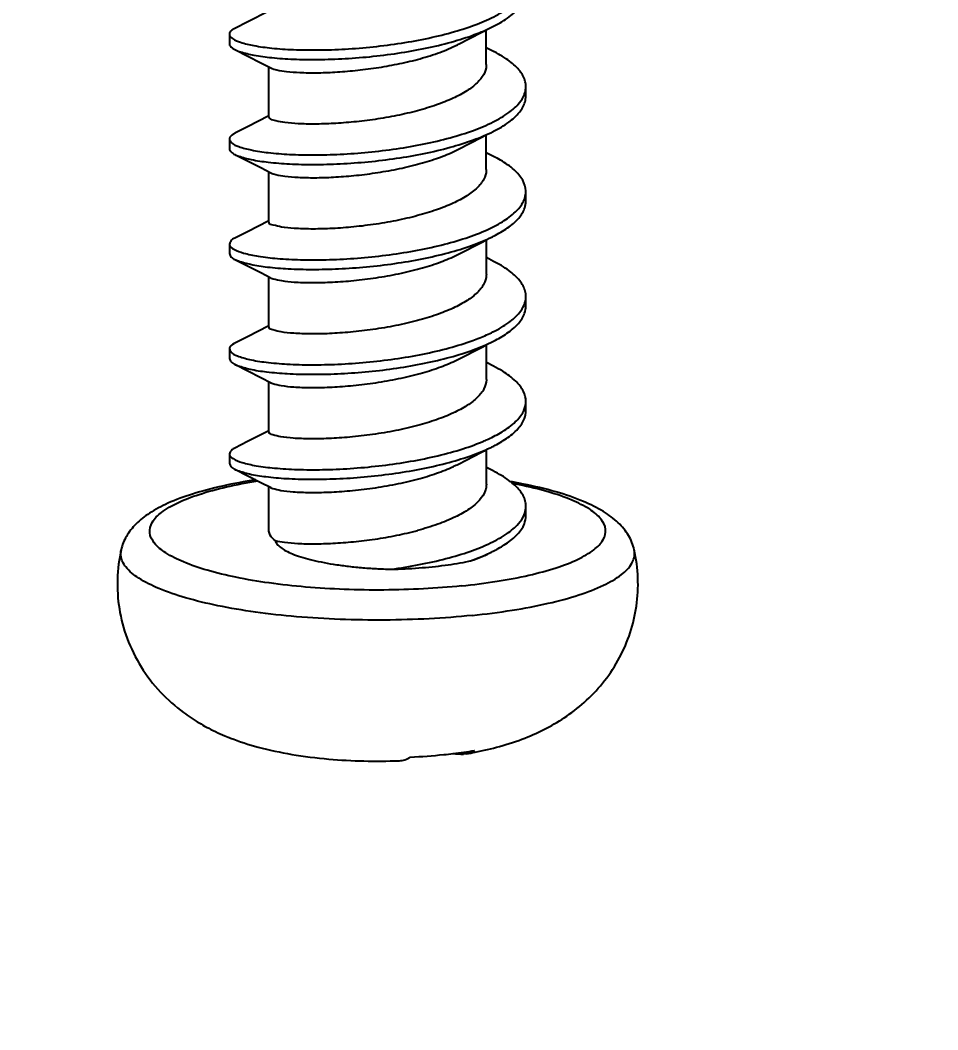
# Model space of a CAD drawing. Header units: millimetres. Extents: x -5407 to -45, y -6458 to 594.
# Drawn here: x -1907.06 to -1899.63, y -2036.01 to -2027.83 of the extents above; entities that cross this region are included whole.
import ezdxf

# ---------------------------------------------------------------- set-up
doc = ezdxf.new("R2010")
doc.units = ezdxf.units.MM
doc.layers.get('0').update_dxf_attribs({"linetype": 'CONTINUOUS'})
doc.layers.get('Defpoints').update_dxf_attribs({"linetype": 'CONTINUOUS'})
doc.layers.add('dim', color=3, linetype='CONTINUOUS', lineweight=9)
doc.styles.add('LongTou', font='romand.shx', dxfattribs={"width": 0.800000011920929, "bigfont": 'whgdtxt.shx'})
doc.dimstyles.new('YanXiu', dxfattribs={"dimtxt": 2.5, "dimasz": 2.2, "dimexe": 1, "dimexo": 0, "dimgap": 0.66, "dimtad": 0, "dimzin": 0, "dimdsep": 46, "dimtxsty": 'LongTou', "dimblk": 'CLOSEDBLANK', "dimcen": 0, "dimclrd": 256, "dimclre": 131, "dimclrt": 42, "dimadec": 0, "dimazin": 0, "dimtfac": 1, "dimtdec": 4, "dimtofl": 0, "dimtmove": 0, "dimatfit": 3, "dimldrblk": 'CLOSEDBLANK', "dimfxl": 0, "dimtolj": 1, "dimtzin": 0, "dimlwd": 0, "dimlwe": 0, "dimarcsym": 0})

# ---------------------------------------------------------------- blocks, each defined once
blk = doc.blocks.new('*U8')
at = {"color": 7}
for p, q in [((128.3559345650028, -75.10770840550276), (128.3559502146027, -75.2042974532028)), ((130.9559844624027, -75.41546405840245), (130.9559277769026, -75.0656019480025)), ((128.4115440936027, -75.26286975750281), (128.6739231864026, -75.3965164228025)), ((131.0298301498028, -75.28306473710245), (130.9559569338026, -75.24555808570267)), ((128.6739231864026, -75.3965164228025), (128.7768712512027, -75.44952890700279)), ((128.7560705641026, -75.94706027010261), (128.7559882105027, -75.43877531130283)), ((131.3560362480025, -75.7350511477025), (131.3560205984027, -75.63846210000247)), ((130.9561566081029, -76.47794358260262), (130.9560999225027, -76.12808147230271)), ((128.3561067106027, -76.17018792980252), (128.3561223602028, -76.26677697740251)), ((128.4117162392026, -76.32534928170253), (128.6740953320027, -76.45899594710272)), ((131.0300015683026, -76.34554389320283), (130.9561290798028, -76.30803948390258)), ((128.6740953320027, -76.45899594710272), (128.7770433968026, -76.51200843130255)), ((128.7562427098028, -77.00953979440283), (128.7561603561026, -76.5012548356026)), ((131.3562083936026, -76.79753067200272), (131.3561927440028, -76.70094162430269)), ((128.3562788562026, -77.2326674540027), (128.3562945058027, -77.32925650170273)), ((130.9563287537026, -77.54042310690284), (130.9562720681029, -77.19056099650288)), ((128.4118883849028, -77.38782880600274), (128.6742674777029, -77.52147547130289)), ((131.0301737140026, -77.40802341750259), (130.9563012254027, -77.37051900820279)), ((128.6742674777029, -77.52147547130289), (128.7772155425027, -77.57448795560276)), ((128.7564148554027, -78.07201931860254), (128.7563325018027, -77.56373435990281)), ((131.3563805393028, -77.86001019620244), (131.3563648897025, -77.76342114860245)), ((128.3564510019028, -78.29514697830245), (128.3564666515026, -78.39173602600249)), ((130.9565008993027, -78.6029026312026), (130.9564442138026, -78.25304052080264)), ((128.4120605305027, -78.4503083303025), (128.6744396233028, -78.58395499560265)), ((131.0303458596027, -78.47050294170276), (130.9564733710026, -78.43299853240251)), ((128.6744396233028, -78.58395499560265), (128.7773876881026, -78.63696747980248)), ((128.7565870010026, -79.13449884290276), (128.7565046474028, -78.62621388410253)), ((131.3565526849027, -78.92248972050265), (131.3565370353026, -78.82590067280262)), ((130.9566730450028, -79.66538215540277), (130.9566163594027, -79.31552004510286)), ((128.3566231475027, -79.35762650260267), (128.3566387971027, -79.45421555020266)), ((128.4122326761026, -79.51278785450268), (128.6746117689027, -79.64643451980282)), ((131.0305180052028, -79.53298246600252), (130.9566455167028, -79.49547805670272)), ((128.6746117689027, -79.64643451980282), (128.7775598337028, -79.6994470041027)), ((128.7567497592026, -80.13903885230275), (128.7566767930027, -79.68869340840274)), ((131.3567248305026, -79.98496924470282), (131.3567091809027, -79.88838019710283)), ((128.3108839171027, -82.21205933390274), (128.3283769932027, -82.21925832090255)), ((128.3283769932027, -82.21925832090255), (128.3442922031027, -82.22589265520264)), ((130.7555007435026, -82.39440347230266), (130.7235907835027, -82.39752895680249))]:
    blk.add_line(p, q, dxfattribs=at)
for points in [[(128.7558965589028, -74.8731033396025), (128.5426264993027, -74.98249345760269), (128.4115097514027, -75.04911794220288)], [(130.6733481016026, -75.2103324694026), (130.9054390739029, -75.09125421670251), (130.9559277769026, -75.0656019480025)], [(128.7560687042028, -75.93558114140251), (128.5405114767027, -76.04613846780285), (128.4116813589026, -76.11159773920281)], [(130.6735202473028, -76.27281199360277), (130.9056112196026, -76.15373374090268), (130.9560999225027, -76.12808147230271)], [(128.7562408499027, -76.99806066570272), (128.5406836223028, -77.10861799210261), (128.4118535046027, -77.17407726340252)], [(130.6736923929027, -77.33529151790253), (130.9057833652028, -77.21621326520244), (130.9562720681029, -77.19056099650288)], [(128.7564129955026, -78.06054018990244), (128.5408557679027, -78.17109751630278), (128.4120256502028, -78.23655678770274)], [(130.6738645385026, -78.39777104220275), (130.9059555108026, -78.27869278950266), (130.9564442138026, -78.25304052080264)], [(128.7565851411027, -79.12301971420266), (128.5410279136026, -79.23357704060254), (128.4121977958027, -79.2990363120025)], [(130.6740366842027, -79.46025056640246), (130.9061276565026, -79.34117231370283), (130.9566163594027, -79.31552004510286)]]:
    blk.add_lwpolyline(points, dxfattribs=at)
for centre, radius, start, end in [((131.0873592367027, -76.6840136884025), 0.2711073313, 334.1733441744067, 336.3326807666157), ((131.0716483201027, -78.80064051700265), 0.2890968749, 330.8896340974014, 336.1577752310912), ((129.9598727568027, -76.88630893720256), 5.5448578205, 275.8500884581947, 276.824744682591), ((130.7155001633027, -81.61705864200258), 0.7805120412000001, 262.8744930459989, 270.5939262228056), ((130.0339442396025, -77.49173481390244), 4.934919961, 276.8061428893039, 279.3769937364016), ((130.0607038882026, -78.45504339730269), 4.0003277048, 280.0024090650955, 281.2608778249089), ((129.8906289114029, -76.16911917280277), 6.2653716162, 272.7117132136943, 275.8115241844005)]:
    blk.add_arc(centre, radius, start, end, dxfattribs=at)
for points, start_tangent, end_tangent in [([(130.9572126145026, -74.96599884230272), (131.0560031249026, -74.91784933220288), (131.2052690513028, -74.82207692310249), (131.3052424250027, -74.72011565180264), (131.3370754596026, -74.66412084790272)], (0.9131986155940869, 0.4075147708697728), (0.395656682165028, 0.9183984918640503)), ([(131.0297911673028, -75.02808066710259), (131.0560187745027, -75.01443837980287), (131.2052847009027, -74.91866597070248), (131.3052580746025, -74.81670469940264), (131.3522867752026, -74.71109672050261), (131.3555573409026, -74.67257334850274)], (0.8917953729899022, 0.4524389602076744), (-0.005623381823675774, 0.9999841886634335)), ([(128.3560200307027, -75.1077124072026), (128.3560065164027, -75.10985138990281), (128.3861970654027, -75.15130360410285), (128.4700754759028, -75.18991170460276), (128.6045775607026, -75.22308298510279), (128.7847898995028, -75.24842334120285), (129.0041293213026, -75.26382472400246), (129.2545833816027, -75.26754214590255), (129.5270030486026, -75.25825742270263), (129.8114369084028, -75.2351273259028), (130.0974946807028, -75.19781438480277), (130.3747267652027, -75.1464992138026), (130.6330059552026, -75.08187391540287), (130.8628973747027, -75.00511679770261), (130.9572126145026, -74.96599884230272)], (-0.04677057856983961, -0.9989056576975839), (0.9131986155866337, 0.4075147708864741)), ([(128.4110795811027, -75.2637408666028), (128.4700911255027, -75.28650075220276), (128.6045932103027, -75.31967203280283), (128.7848055491027, -75.34501238880284), (129.0041449709029, -75.36041377160245), (129.2545990312028, -75.36413119360259), (129.5270186982027, -75.35484647040266), (129.8114525580027, -75.33171637360283), (130.0975103303026, -75.29440343240276), (130.3747424148028, -75.24308826150263), (130.6330216048027, -75.17846296310245), (130.8629130243025, -75.10170584540265), (131.0297911673028, -75.02808066710259)], (0.8823861798837281, -0.4705259074165852), (0.8917953729862549, 0.4524389602148636)), ([(128.4107739831027, -75.04769034930268), (128.3806068517026, -75.06825166090266), (128.3560200307027, -75.1077124072026)], (-0.888887935736242, -0.4581246966739106), (-0.04677057852279722, -0.9989056576997865)), ([(128.3560356803027, -75.20430145480259), (128.3560221660027, -75.2064404375028), (128.3862127150028, -75.24789265170284), (128.4110795811027, -75.2637408666028)], (-0.04677057838408415, -0.9989056577062813), (0.8823861801554196, -0.4705259069070775)), ([(130.2604788239028, -75.36264240740275), (130.4628174089028, -75.30015771110266), (130.6399733150029, -75.22700429060251), (130.6733560698026, -75.2103478882027)], (0.9659421796843827, 0.258758005685977), (0.8883856620975913, 0.4590979365880712)), ([(131.3556581180028, -75.63846158390288), (131.3501184080028, -75.58906708200266), (131.2975383269027, -75.4837272819027), (131.1923007431028, -75.38231850470265), (131.0382496902025, -75.28736272270271), (131.0298300976028, -75.28306484020277)], (0.001423756820865088, 0.999998986457744), (-0.8920927169055531, 0.4518523923186296)), ([(128.7768034706028, -75.44963669070285), (128.8364333539025, -75.46913717730285), (128.9355163273026, -75.48524891870284), (129.0695310744027, -75.49547734770249), (129.2351617783027, -75.49814835270263), (129.4235662715028, -75.49179930970286), (129.6279310197026, -75.47550635910284), (129.8408277002027, -75.44864964910266), (130.0544446436029, -75.41096020070245), (130.2604788239028, -75.36264240740275)], (0.8465274507652902, -0.5323450714534878), (0.9659421796800088, 0.2587580057023043)), ([(130.9559538680028, -75.4154194698026), (130.9557126255027, -75.42558615280268), (130.9296430081026, -75.51454224460258), (130.8627025364026, -75.6004439377025), (130.7579308225027, -75.68163984320245), (130.6193609849026, -75.75655302080258), (130.4511236877026, -75.82407581480265), (130.2605630375028, -75.88240718260249)], (0.004626576044453771, -0.999989297339779), (-0.9659421796793163, -0.2587580057048893)), ([(131.3380929353027, -75.72486144390268), (131.3481204792029, -75.69567233600264), (131.3556581180028, -75.63846158390288)], (0.3860568243883877, 0.922475001473294), (0.001423757354457959, 0.9999989864569842)), ([(128.5776700273027, -76.28024176880263), (128.7502903929026, -76.30711844720281), (128.9633043966028, -76.32440194530272), (129.2089306549028, -76.33027852350278), (129.4781964910026, -76.32335112580267), (129.7612656974027, -76.3026904128028), (130.0477978431027, -76.26786870980277), (130.3273259995026, -76.21897562870254), (130.5896390867028, -76.15661479540267), (130.8251548743028, -76.08188179930266), (131.0252700109027, -75.99632417280282), (131.1826742960027, -75.90188486130273), (131.2916177146026, -75.80083124950261), (131.3380929353027, -75.72486144390268)], (0.9793840255500312, -0.2020072535762411), (0.3860568244507516, 0.9224750014471946)), ([(131.0299609315027, -76.09055549910272), (131.1826899456028, -75.99847390900277), (131.2916333642029, -75.89742029720264), (131.3481361288027, -75.79226138370268), (131.3556737676026, -75.73505063160246)], (0.8921140451040026, 0.4518102815653646), (0.001423756841979615, 0.9999989864577139)), ([(128.9185463083027, -76.00294614790255), (128.8265254378027, -75.98650079970275), (128.7713925556027, -75.96617626290254), (128.7567765472027, -75.94690733400284)], (-0.9919211415992893, 0.1268560162087826), (-0.2085117243350276, 0.9780198672904522)), ([(130.2605630375028, -75.88240718260249), (130.0501753576027, -75.93161031900263), (129.8310484179028, -75.96988592850266), (129.6152522541026, -75.99656040660284), (129.4090542741028, -76.01236597440266), (129.2182359887029, -76.01803138260266), (129.0514217603027, -76.01436070070258), (128.9185463083027, -76.00294614790255)], (-0.9659421796709134, -0.2587580057362575), (-0.9919211416106416, 0.1268560161200153)), ([(128.4115448509028, -76.11134031350275), (128.3937115893027, -76.12169165290243), (128.3567935572028, -76.16354685390252), (128.3568331055026, -76.17010670570244)], (-0.8834700845321429, -0.4684875769289601), (0.111125519023544, -0.9938063790405796)), ([(128.5776856769025, -76.37683081650266), (128.7503060425026, -76.40370749490285), (128.9633200462026, -76.42099099290272), (129.2089463045027, -76.42686757110278), (129.4782121406026, -76.41994017340267), (129.7612813470028, -76.39927946050284), (130.0478134927025, -76.36445775740276), (130.3273416491027, -76.31556467640257), (130.5896547363027, -76.25320384310271), (130.8251705239027, -76.1784708470027), (131.0252856605025, -76.0929132204028), (131.0299609315027, -76.09055549910272)], (0.9793840255494332, -0.2020072535791408), (0.8921140450759353, 0.451810281620784)), ([(128.3568331055026, -76.17010670570244), (128.3758593296027, -76.2055354347026), (128.4507230567028, -76.24555620920273), (128.5776700273027, -76.28024176880263)], (0.1111255192034601, -0.9938063790204616), (0.9793840255681182, -0.2020072534885511)), ([(128.3565062825028, -76.2667426091025), (128.3775283043028, -76.30355337660285), (128.4109189507026, -76.32696637970275)], (0.08916237110497685, -0.9960171040594326), (0.896911458325471, -0.4422101716655524)), ([(128.4109189507026, -76.32696637970275), (128.4521687665028, -76.34267399960254), (128.5776856769025, -76.37683081650266)], (0.8969114582704307, -0.4422101717771871), (0.9793840254930308, -0.2020072538525941)), ([(130.2606509695029, -76.42512193160246), (130.4512116197025, -76.36679056380262), (130.6194489170027, -76.29926776980255), (130.6735311599027, -76.27283309470249)], (0.9659421796727262, 0.2587580057294897), (0.8882477412169586, 0.4593647246175649)), ([(131.3561765366026, -76.70094156810273), (131.3560914697027, -76.69449655710287), (131.3248920002027, -76.58743782030251), (131.2381925938025, -76.48246151290277), (131.1007351532025, -76.38404060240282), (131.0300183149027, -76.34551085120256)], (0.003470174188175819, 0.9999939789274254), (-0.8919777956535312, 0.4520792099412088)), ([(128.9186342403027, -76.54566089690252), (129.0515096923027, -76.55707544970255), (129.2183239207027, -76.56074613160263), (129.4091422062029, -76.55508072340263), (129.6153401862027, -76.53927515560281), (129.8311363499026, -76.51260067750263), (130.0502632896028, -76.4743250680026), (130.2606509695029, -76.42512193160246)], (0.9919211416106416, -0.1268560161200153), (0.9659421796709134, 0.2587580057362575)), ([(128.7765768649028, -76.51269332820266), (128.8266133699026, -76.52921554870272), (128.9186342403027, -76.54566089690252)], (0.8264761967991201, -0.5629716654721287), (0.9919211415953723, -0.1268560162394112)), ([(130.9561315085027, -76.47791064680268), (130.9559373055026, -76.48703828460248), (130.9304502941027, -76.57582748890263), (130.8639287031028, -76.66189831820247), (130.7590305638028, -76.74352525730274), (130.6195004045028, -76.8190477050025), (130.4514755818027, -76.88649250370281), (130.2607351831027, -76.94488670690271)], (0.00426120728969435, -0.9999909210150033), (-0.9659421796827127, -0.258758005692211)), ([(131.3356641940027, -76.7928430653028), (131.3561765366026, -76.70094156810273)], (0.4013749304514133, 0.9159138415839797), (0.003470173950867813, 0.9999939789282488)), ([(130.9567049528027, -77.09130983620253), (131.1196514388025, -77.00663155210259), (131.2510596332027, -76.90753464700265), (131.3313873350028, -76.80212157270262)], (0.9136234209712091, 0.4065614893873559), (0.4356042890860422, 0.9001382690064034)), ([(131.0301365031028, -77.15304179320265), (131.1709479611027, -77.06951878610244), (131.2839672926027, -76.9693594861028), (131.3452474659027, -76.86489212680272), (131.3559043260027, -76.79752912220283)], (0.892230787441138, 0.4515796961137278), (0.005096727019215787, 0.9999870116024966)), ([(130.2607351831027, -76.94488670690271), (130.0408295280026, -76.99600747790282), (129.8112290364029, -77.03527867390267), (129.5863944494026, -77.0618386632027), (129.3740907061028, -77.07657027650248), (129.1789217909027, -77.08046297880264), (129.0120050066027, -77.07442884570264), (128.8840465710027, -77.06045486130279), (128.7992616901029, -77.04096406480267), (128.7588824952027, -77.01754208960256), (128.7591346498027, -77.01013796540246)], (-0.9659421796739279, -0.2587580057250042), (0.2007075403530643, 0.9796512048915282)), ([(128.3580267810025, -77.23286699610253), (128.3584097267026, -77.24434421810247), (128.4017325916027, -77.28581640570246), (128.5000420226027, -77.32393620020275), (128.6478476379027, -77.3555118498025), (128.8420629420027, -77.37870621270258), (129.0744099903027, -77.39113475650265), (129.3340078679025, -77.39114785100264), (129.6157521859027, -77.37747807080268), (129.9049430257028, -77.34953381280275), (130.1919440042027, -77.30716472500262), (130.4683503688027, -77.25024927940285), (130.7193763989028, -77.18067251380262), (130.9397218967028, -77.09876698300286), (130.9567049528027, -77.09130983620253)], (-0.1134227222720049, -0.9935468212783974), (0.913623420950751, 0.4065614894333292)), ([(128.4110629714028, -77.17228546120259), (128.3709412348026, -77.20214564070284), (128.3580267810025, -77.23286699610253)], (-0.9149117333635696, -0.4036539609042236), (-0.1134227223419235, -0.9935468212704155)), ([(128.4110626329027, -77.3895564385025), (128.4479891580027, -77.40352919750285), (128.5713646621027, -77.43795486730278), (128.7413032223026, -77.46511084160284), (128.9516463751027, -77.48284474940283), (129.1947714657026, -77.48934565880245), (129.4618678797028, -77.48320970200257), (129.7432563239026, -77.46349094910283), (130.0287395875027, -77.42973568660273), (130.3079720704027, -77.38199885960285), (130.5708346896026, -77.3208420804026), (130.8078015775027, -77.24731327660265), (131.0102852821028, -77.16290871640285), (131.0301365031028, -77.15304179320265)], (0.9022372648755997, -0.4312399771238715), (0.8922307874096213, 0.4515796961759989)), ([(128.3569841547028, -77.32918187960286), (128.3756478103028, -77.36424964410253), (128.4110626329027, -77.3895564385025)], (0.1075752131203518, -0.9941969490609549), (0.90223726464536, -0.4312399776055773)), ([(130.2608231151028, -77.48760145590268), (130.4515635138027, -77.42920725270278), (130.6195883365026, -77.36176245400247), (130.6737036214026, -77.33531323030275)], (0.9659421797002844, 0.2587580056266161), (0.8882519953982946, 0.4593564984529424)), ([(128.7763604513027, -77.57653971520267), (128.7993496221027, -77.58367881380263), (128.8841345031028, -77.60316961030276), (129.0120929386026, -77.61714359470261), (129.1790097229027, -77.62317772780261), (129.3741786382027, -77.61928502550245), (129.5864823814027, -77.60455341220268), (129.8113169684027, -77.57799342290264), (130.0409174600027, -77.53872222690279), (130.2608231151028, -77.48760145590268)], (0.923046360544645, -0.3846887264858244), (0.9659421796818591, 0.2587580056953971)), ([(131.3559833448026, -77.7634210883025), (131.3495828230025, -77.7104744607027), (131.2941275232026, -77.60385553500282), (131.1844359970028, -77.50115725570276), (131.0301740172026, -77.40802281830247)], (0.0001580247787404836, 0.9999999875140846), (-0.8922289087932578, 0.4515834079254823)), ([(130.9563094077025, -77.54043655270243), (130.9561700007027, -77.5481656802026), (130.9315806918025, -77.63647638670272), (130.8659385368028, -77.72257544190279), (130.7612331700029, -77.80469864760244), (130.6204695376027, -77.88115776390259), (130.4516715024026, -77.94896371560253), (130.2609073287026, -78.00736623120247)], (0.003686557013759799, -0.9999932046256037), (-0.9659421796808422, -0.2587580056991936)), ([(131.3383787144026, -77.84996113160287), (131.3492079692028, -77.81787951060278), (131.3559833448026, -77.7634210883025)], (0.3871354431019911, 0.9220228569261314), (0.0001580243702385441, 0.9999999875141492)), ([(130.9576063633026, -78.15348021960244), (131.0235547192028, -78.12231587720271), (131.1830276096027, -78.02683730090257), (131.2927096038027, -77.92485745160275), (131.3383787144026, -77.84996113160287)], (0.9130767300930365, 0.4077877940333774), (0.3871354429463895, 0.9220228569914648)), ([(131.0303110223026, -78.21552600850282), (131.1650575251028, -78.13623847880262), (131.2802578724027, -78.03632507560269), (131.3438597308027, -77.93199210580269), (131.3561148860026, -77.86000852300276)], (0.8922520094377808, 0.4515377632648706), (0.006298318866568602, 0.9999801653930217)), ([(130.2609073287026, -78.00736623120247), (130.0402916530027, -78.05862906970242), (129.8085662272026, -78.09816384520263), (129.5808217057026, -78.12485000200286), (129.3688897603026, -78.1392876425025), (129.1737713533028, -78.14290035680278), (129.0067992535028, -78.13652449300253), (128.8791746073027, -78.12211091620247), (128.7963772678027, -78.1023713981026), (128.7583993549026, -78.07896050100271), (128.7588294880027, -78.07259943240251)], (-0.9659421796718966, -0.2587580057325869), (0.229938155853514, 0.9732052427328396)), ([(128.3583006748026, -78.29494237390281), (128.3705054870029, -78.32502088440287), (128.4380108710027, -78.36544718770256), (128.5587703562028, -78.40108558740258), (128.7268980756025, -78.4292255224027), (128.9390864698028, -78.44802427420245), (129.1842414532027, -78.45520927830285), (129.4544522339027, -78.44944685160272), (129.7415052825027, -78.42955974870256), (130.0300891873026, -78.39545468290271), (130.3142391335027, -78.34666205600251), (130.5813935334027, -78.28392094510264), (130.8193910797027, -78.20907355420286), (130.9576063633026, -78.15348021960244)], (0.10994594841393, -0.9939375676708079), (0.9130767300971977, 0.40778779402406)), ([(128.4121018881028, -78.23671075260245), (128.4031571165028, -78.24126931910268), (128.3587730322029, -78.28294716600249), (128.3583006748026, -78.29494237390281)], (-0.8961540342703205, -0.443743109085684), (0.1099459489879914, -0.9939375676073071)), ([(128.4112567089028, -78.4520481815025), (128.4439073261028, -78.46437509580255), (128.5651328577028, -78.49906499010285), (128.7331535216026, -78.52658587340284), (128.9418803553026, -78.54477215110273), (129.1837492768027, -78.55179649820275), (129.4499951929029, -78.54623607850272), (129.7309696311027, -78.52712410560252), (130.0164903832028, -78.49398487730286), (130.2962104907028, -78.44685101480263), (130.5599932001028, -78.38626227990244), (130.7982793012027, -78.31324601540246), (131.0024335359026, -78.22927991600272), (131.0303110223026, -78.21552600850282)], (0.9077978511123111, -0.4194079893324285), (0.8922520094533122, 0.4515377632341805)), ([(128.3575063615026, -78.39161450400252), (128.3738701158027, -78.42494157750252), (128.4112567089028, -78.4520481815025)], (0.1160903853035977, -0.9932386533155375), (0.9077978508866358, -0.4194079898208967)), ([(130.2609952608027, -78.55008098020244), (130.4517594344027, -78.4916784646025), (130.6205574696028, -78.42387251290256), (130.6738761046026, -78.3977934088025)], (0.9659421796562805, 0.2587580057908824), (0.8882645028157422, 0.4593323122070803)), ([(131.3565156095028, -78.82590076340284), (131.3325584039028, -78.7264867708027), (131.2530900616025, -78.6210335950027), (131.1215761586027, -78.52131993490275), (131.0303638231028, -78.47046746720252)], (-0.004228573899022463, 0.9999910595414244), (-0.8921398803740692, 0.4517592653683395)), ([(128.7767426620028, -78.63851259890271), (128.7964651998027, -78.64508614710257), (128.8792625393025, -78.66482566520244), (129.0068871856026, -78.6792392420025), (129.1738592854026, -78.68561510580275), (129.3689776923027, -78.68200239150246), (129.5809096378027, -78.66756475100283), (129.8086541592029, -78.6408785942026), (130.0403795850027, -78.60134381870284), (130.2609952608027, -78.55008098020244)], (0.9228166396161281, -0.3852394705213853), (0.9659421796823053, 0.2587580056937318)), ([(130.9564884340027, -78.6029283659027), (130.9564053873028, -78.6089150700027), (130.9325544146027, -78.69739670910258), (130.8679579898026, -78.78322334180257), (130.7639263275028, -78.86554553070255), (130.6227055913027, -78.94267786520277), (130.4519028488025, -79.01142254040269), (130.2610794744028, -79.06984575540264)], (0.003051860237274871, -0.9999953430637025), (-0.9659421796857509, -0.258758005680869)), ([(131.3360742523028, -78.91749910440285), (131.3563987203029, -78.8335055051025), (131.3565156095028, -78.82590076340284)], (0.4035996694411881, 0.9149356845303191), (-0.004228573447667988, 0.999991059543333)), ([(130.9575714799025, -79.21605512790256), (131.0989678745027, -79.14418121290282), (131.2369765352028, -79.04588826400277), (131.3242276982028, -78.94128425440249)], (0.913511872664195, 0.4068120677924336), (0.4859624622416694, 0.8739796824251774)), ([(131.0304856579028, -79.27801045300248), (131.1590762299027, -79.20294500550244), (131.2764495944025, -79.10328219770281), (131.3423687217028, -78.99908862280245), (131.3563318000029, -78.92248815220273)], (0.8922519573791373, 0.4515378661342795), (0.0070996819334018, 0.9999747969406252)), ([(130.2610794744028, -79.06984575540264), (130.0392291759026, -79.12135530450269), (129.8052465953028, -79.1611404595028), (129.5746632910027, -79.18790711510246), (129.3614889393027, -79.20209057450256), (129.1677711820028, -79.20532006010262), (129.0021241111026, -79.19864569570245), (128.8758336948026, -79.18399972130283), (128.7944972538025, -79.16410364140256), (128.7582937779027, -79.14093711100259), (128.7587415202029, -79.13504535450284)], (-0.9659421796692238, -0.2587580057425649), (0.2365618019911635, 0.9716164437877189)), ([(128.3572644830028, -79.3576956479028), (128.3572244859029, -79.36383038610256), (128.3931386291029, -79.40541137910259), (128.4843933581028, -79.44417191470257), (128.6262733185026, -79.47679323000284), (128.8142292818027, -79.50116147830249), (129.0424613048026, -79.51514385100245), (129.2987711189026, -79.51685603230271), (129.5779741081028, -79.50507205380245), (129.8676523472027, -79.47893652590255), (130.1546728439027, -79.43857373260244), (130.4332966424026, -79.38351717490286), (130.6887955034026, -79.31534870740279), (130.9129606500028, -79.23523572870272), (130.9575714799025, -79.21605512790256)], (-0.1071933113294381, -0.9942381978209399), (0.9135118726129365, 0.4068120679075364)), ([(128.4112941601027, -79.29719046920263), (128.3771738371026, -79.32156501580266), (128.3572644830028, -79.3576956479028)], (-0.8981492810585953, -0.4396906514061094), (-0.1071933113827986, -0.9942381978151869)), ([(128.4114835731027, -79.51446296330278), (128.4399235662027, -79.52521190580273), (128.5589907084027, -79.56016137780261), (128.7250818100028, -79.5880430210027), (128.9321778327026, -79.60667816770274), (129.1727737919027, -79.61422322650287), (129.4381507245027, -79.60923649160259), (129.7186916485027, -79.59073038720271), (130.0042300654027, -79.55820725560261), (130.2844183765028, -79.5116773917025), (130.5491028614028, -79.45165866950265), (130.7886916314028, -79.37915777540275), (130.9945022217028, -79.29563372810253), (131.0304856579028, -79.27801045300248)], (0.9128766978042916, -0.408235391172706), (0.8922519574197509, 0.4515378660540255)), ([(128.3580449164028, -79.45405187040251), (128.3721953563027, -79.48562939880276), (128.4114835731027, -79.51446296330278)], (0.115624633109358, -0.9932929800508641), (0.9128766977214751, -0.4082353913578962)), ([(130.2611674064028, -79.61256050440261), (130.4519907809026, -79.55413728940266), (130.6227935233028, -79.48539261420274), (130.6740483682026, -79.46027316390246)], (0.9659421796557113, 0.258758005793007), (0.8882862698514205, 0.4592902163049522)), ([(131.2045100683026, -79.64111399810281), (131.2021530761026, -79.63927284880265), (131.0501076806027, -79.54309181420285), (131.0305197302027, -79.53297906260286)], (-0.7868775317805627, 0.617109188052592), (-0.8919715027921399, 0.452091625897596)), ([(128.6234484763027, -79.62020144990265), (128.6197785369027, -79.62077346980277), (128.2869220151028, -79.68323570960274), (127.9836485253027, -79.76373669160284), (127.7329607482027, -79.85800072160282), (127.5479869985027, -79.95782337990249), (127.4109662537026, -80.06760732470275), (127.3145588127027, -80.19229907350245), (127.2611930054027, -80.32833062080272)], (-0.9881158967571518, -0.1537106846507741), (-0.2196086850567856, -0.9755880408490202)), ([(130.7051326565027, -80.69422533320267), (130.3197394526028, -80.72399308630247), (129.9202785407028, -80.73598188560254), (129.5188873385027, -80.72982745780246), (129.1277619145026, -80.70571680180274), (128.7587864169027, -80.66438250780266), (128.4231719794027, -80.60708049740288), (128.1311160768028, -80.53555186320273), (127.8914926801026, -80.45196996650247), (127.7115826248028, -80.35887440110264), (127.5968523869028, -80.25909382840246), (127.5507879866027, -80.15566003080266), (127.5747890676028, -80.05171579180251), (127.6681263689027, -79.95041940450255), (127.8279638841027, -79.85484870840264), (128.0494450310025, -79.76790757080244), (128.3258402171027, -79.69223765410288), (128.6443451259029, -79.63084155620254)], (-0.9947815971444549, -0.102027319786064), (0.9874353301194388, 0.158023633776455)), ([(128.7770300769027, -79.70070537180254), (128.7945851859026, -79.70681839040253), (128.8759216268027, -79.7267144703028), (129.0022120431026, -79.74136044470242), (129.1678591140026, -79.74803480910259), (129.3615768713025, -79.74480532350253), (129.5747512230027, -79.73062186410289), (129.8053345273029, -79.70385520850277), (130.0393171079027, -79.66407005350266), (130.2611674064028, -79.61256050440261)], (0.9216569147580856, -0.3880058394903443), (0.9659421796737454, 0.2587580057256857)), ([(130.9564620532028, -79.66535324760252), (130.9447888848026, -79.73205114020266), (130.8877174460026, -79.8248803283027), (130.7851705069027, -79.91387202950273), (130.6425733035026, -79.99580392910275), (130.4650550452027, -80.06931884790265), (130.2612516200029, -80.13232527970285)], (-0.006391578343724987, -0.9999795736545204), (-0.9659421796631803, -0.2587580057651248)), ([(130.7051326565027, -80.69422533320267), (131.0647481749027, -80.64758310460275), (131.3876592724027, -80.58548360100258), (131.6640544584027, -80.50981368430257), (131.8855356053027, -80.42287254670282), (132.0453731205025, -80.32730185060245), (132.1387104219025, -80.2260054633025), (132.1627115028027, -80.1220612243028), (132.1166471026027, -80.01862742670255), (132.0019168647027, -79.91884685400282), (131.8220068094026, -79.82575128860253), (131.5823834126027, -79.74216939190273), (131.2903275101025, -79.67064075770259), (131.2220100244026, -79.65714007400265)], (0.9947815970247469, 0.102027320953235), (-0.9824008927969119, 0.1867845974159288)), ([(131.3563839510027, -79.8883784057025), (131.3530178817027, -79.84931542770255), (131.3050141732028, -79.74280333030265), (131.2045100683026, -79.64111399810281)], (0.00550789835312106, 0.9999848314128228), (-0.7868775317008165, 0.617109188154277)), ([(132.4523677446027, -80.32748953350256), (132.3949318174027, -80.1845697002027), (132.2905040509027, -80.05507347060257), (132.1415415467027, -79.94189544140272), (131.9379308599027, -79.83880051240249), (131.6604737344028, -79.74220496500266), (131.3330278718026, -79.66294246760253), (131.2047396953028, -79.63878030080286)], (-0.2199248080367098, 0.9755168265130112), (-0.9848973091876438, 0.1731395112472562)), ([(131.3391578953028, -79.97385914510278), (131.3452937408026, -79.95712032780284), (131.3563839510027, -79.8883784057025)], (0.3790890915977813, 0.9253601788663531), (0.005507898261580277, 0.9999848314133271)), ([(129.9930754043025, -80.52565885850254), (130.2775866840027, -80.47892402020261), (130.5480660437029, -80.41786160680249), (130.7902336443026, -80.3445636754027), (130.9991943750028, -80.25936252170277), (131.1653502158026, -80.16463339670281), (131.2815023349026, -80.0636476205027), (131.3391578953028, -79.97385914510278)], (0.9907473064708947, 0.1357194706763449), (0.379089091614723, 0.9253601788594126)), ([(131.0306607322027, -80.34049576290272), (131.1530045028028, -80.26963817060278), (131.2725427349028, -80.1702306392026), (131.3407745541026, -80.0661814550026), (131.3565521054027, -79.98496796150266)], (0.892239170306398, 0.4515631328739656), (0.007429257186277275, 0.9999724026880243)), ([(128.8207060515028, -80.23472873420269), (128.7692399408027, -80.18182827000282), (128.7570331154027, -80.13900269470287)], (-0.8093403548985456, 0.5873399270717906), (-0.02470245482955421, 0.9996948478037655)), ([(128.8207060515028, -80.23472873420269), (128.9151188946025, -80.25233089840276), (129.0472927235028, -80.26402244270275), (129.2119268933027, -80.26797426980283), (129.4024190371028, -80.26266765970286), (129.6111298336027, -80.24695517380269), (129.8296893585027, -80.2201066688026), (130.0493327346026, -80.18183857750273), (130.2612516200029, -80.13232527970285)], (0.9658606832842264, -0.2590620398393548), (0.9659421796778664, 0.2587580057103021)), ([(128.8207060515028, -80.23472873420269), (128.8398927685025, -80.27042459570248), (128.8763442952027, -80.30524557900253), (128.9289546375026, -80.33865340920283), (128.9963345522028, -80.37014668910251), (129.0775730384028, -80.39952716210246), (129.1729898293027, -80.42685769840273), (129.2833698314025, -80.45203300040248), (129.4078691864026, -80.47445827160254), (129.5440338412027, -80.49342378690244), (129.6892452356028, -80.50845537840269), (129.8400349284027, -80.51922513820273), (129.9930754043025, -80.52565885850254)], (0.2741921586117114, -0.961674924366779), (0.9996069884462044, -0.02803334888145992)), ([(127.2611930054027, -80.32833062080272), (127.2234429626028, -80.62493957030256), (127.2427440595027, -80.92572175420264), (127.3217293463026, -81.22524458790258), (127.4627962485026, -81.51285760170276), (127.6594036826027, -81.76900805820287), (127.8912389733027, -81.97551766420247), (128.0513015035026, -82.08193909850252)], (-0.2196086850755872, -0.9755880408447879), (0.8598010551848804, -0.510629166326177)), ([(130.8129859889027, -80.99306169350257), (130.3786152682028, -81.02661246770276), (129.9283890513027, -81.04012485810244), (129.4759872340028, -81.03318829760246), (129.0351558167026, -81.00601355010258), (128.6192892388026, -80.95942630650279), (128.2410233959026, -80.89484209660259), (127.9118517042027, -80.81422327910286), (127.6417758790026, -80.72001941580265), (127.4390020377027, -80.61509284350268), (127.3096913606028, -80.50263170290282), (127.2577728874026, -80.38605306900263), (127.2619559927027, -80.32850537910281)], (-0.9947815970849251, -0.1020273203664882), (0.2232632547862357, 0.9747581849167806)), ([(130.7790392458028, -80.44504841610251), (130.9864919022025, -80.36196998150263), (131.0306607322027, -80.34049576290272)], (0.9453238679201427, 0.3261330782679073), (0.8922391701862203, 0.4515631331114234)), ([(130.8129859889027, -80.99306169350257), (131.2183030790027, -80.94049195890284), (131.5822511837027, -80.87050056860244), (131.8937719240027, -80.7852141756025), (132.1433998999028, -80.68722416370247), (132.3235502916027, -80.57950791000258), (132.4287493207025, -80.46533831830266), (132.4558005679028, -80.34818437380272), (132.4524388470027, -80.32747338340278)], (0.9947815970846615, 0.1020273203690587), (-0.2214969621711887, 0.9751610614400757)), ([(130.8418739787026, -82.37835768950254), (131.0902220265027, -82.31944066250253), (131.3468991048026, -82.23439288060263), (131.5661300054026, -82.13521452470286), (131.7693921786026, -82.01314522880284), (131.9705598116027, -81.85207260260268), (132.1534940093027, -81.65240121440274), (132.3038915663028, -81.42054534060253), (132.4113953146027, -81.1694119987028), (132.4750669785026, -80.89819598630265), (132.4898771289027, -80.61447831320265), (132.4523677446027, -80.32748953350256)], (0.9807073184339842, 0.1954818548357467), (-0.2199248080129969, 0.9755168265183571)), ([(130.4084031647026, -80.49998157300251), (130.5384967442028, -80.48474746430247), (130.6624159698026, -80.46638099940265), (130.7790392458028, -80.44504841610251)], (0.9947815970819867, 0.102027320395138), (0.9801938797731659, 0.1980402940192446)), ([(130.7790392458028, -80.44504841610251), (130.9137001215026, -80.39727005770283), (130.9689106623027, -80.37177663340253)], (0.9573090347007717, 0.289066449247015), (0.891208967566842, 0.4535929630499618)), ([(129.9930754043025, -80.52565885850254), (130.1344518516025, -80.52053031910282), (130.2733140966027, -80.51194527890266), (130.4084031647026, -80.49998157300251)], (0.9997172950011605, 0.02377667082589384), (0.9947815970924803, 0.1020273202928247)), ([(128.0513015035026, -82.08193909850252), (128.1237693226026, -82.12292717770242), (128.3108852748028, -82.21205610010247)], (0.8598010551827672, -0.5106291663297352), (0.9220388482424328, -0.3870973551082059)), ([(128.3443359867026, -82.22579535780278), (128.3660054020029, -82.23437861690263), (128.6470037905028, -82.32615145770251), (128.9870011736027, -82.39973688590271), (129.3614945377026, -82.44711926280252), (129.7179987379027, -82.46673572010286), (130.0698053406027, -82.46446663270262), (130.0780278408026, -82.46415992730272)], (0.9279097612041105, -0.3728048753196917), (0.9992783916007228, 0.03798283928134402)), ([(130.8379897904028, -82.36071271210267), (130.7834277162028, -82.3875283181028), (130.7555245310027, -82.39453834780261)], (-0.834042985157585, -0.5516994643004689), (-0.9848011348009709, -0.1736857072263579)), ([(130.0780239630026, -82.46415742370255), (130.1324384358027, -82.45430615030273), (130.1870477584027, -82.42747497580285)], (0.9992443550045415, 0.03886796870892508), (0.8340429852299893, 0.5516994641910102))]:
    blk.add_spline(points, degree=3, dxfattribs=dict(at, start_tangent=start_tangent, end_tangent=end_tangent))
blk = doc.blocks.new('_ClosedBlank')
at = {"color": 0, "linetype": 'ByBlock', "lineweight": -2}
for p, q in [((-1, 0.1666666666666667), (0, 0)), ((-1, 0.1666666666666667), (-1, -0.1666666666666667)), ((0, 0), (-1, -0.1666666666666667))]:
    blk.add_line(p, q, dxfattribs=at)
blk = doc.blocks.new('*D32')
at = {"layer": 'Defpoints', "color": 0}
for p in [(-2146.664636326654, -1767.60267495292), (-2141.755969610967, -1788.480402703113), (-2274.657746722079, -1819.727602473446)]:
    blk.add_point(p, dxfattribs=at)
at = {"layer": 'dim', "color": 131, "lineweight": 5}
for p, q in [((-2141.755969610967, -1788.480402703113), (-2146.984899859539, -1766.24051792838)), ((-2274.657746722079, -1819.727602473446), (-2279.886676970651, -1797.487717698712))]:
    blk.add_line(p, q, dxfattribs=at)
at = {"layer": 'dim', "lineweight": 5}
for p, q in [((-2152.115990101701, -1768.884369931951), (-2198.514365832553, -1779.793323498981)), ((-2274.115059662718, -1797.568179744221), (-2227.716683931864, -1786.659226177191))]:
    blk.add_line(p, q, dxfattribs=at)
at = {"layer": 'dim', "lineweight": 5, "xscale": 5.600000000000001, "yscale": 5.600000000000001, "zscale": 5.600000000000001}
for p, rotation in [((-2146.664636326654, -1767.60267495292), 13.23079457676443), ((-2279.566413437765, -1798.849874723253), 193.2307945767645)]:
    blk.add_blockref('_ClosedBlank', p, dxfattribs=dict(at, rotation=rotation))
at = {"layer": 'dim', "color": 42, "insert": (-2213.115524882209, -1783.226274838086), "char_height": 7, "attachment_point": 5, "rotation": 13.230794576764433, "style": 'LongTou'}
blk.add_mtext('136.53', dxfattribs=at)
blk = doc.blocks.new('*D16')
at = {"layer": 'Defpoints', "color": 0}
for p in [(-2157.833414381767, -1794.314986469143), (-2261.089443675558, -1805.606216224011), (-2258.196219717373, -1817.911786272705)]:
    blk.add_point(p, dxfattribs=at)
at = {"layer": 'dim', "color": 131, "lineweight": 5}
for p, q in [((-2157.833414381767, -1794.314986469143), (-2161.046901872857, -1780.647259395914)), ((-2258.196219717373, -1817.911786272705), (-2261.409707208463, -1804.244059199475))]:
    blk.add_line(p, q, dxfattribs=at)
at = {"layer": 'dim', "lineweight": 5}
for p, q in [((-2166.177992114982, -1783.291111399556), (-2196.306881958148, -1790.374864982922)), ((-2255.638089900529, -1804.324521244904), (-2225.509200057364, -1797.240767661538))]:
    blk.add_line(p, q, dxfattribs=at)
at = {"layer": 'dim', "lineweight": 5, "xscale": 5.600000000000001, "yscale": 5.600000000000001, "zscale": 5.600000000000001}
for p, rotation in [((-2160.726638339953, -1782.009416420449), 13.23079457756161), ((-2261.089443675558, -1805.606216224011), 193.2307945775617)]:
    blk.add_blockref('_ClosedBlank', p, dxfattribs=dict(at, rotation=rotation))
at = {"layer": 'dim', "color": 42, "insert": (-2210.908041007756, -1793.80781632223), "char_height": 7, "attachment_point": 5, "rotation": 13.230794577561635, "style": 'LongTou'}
blk.add_mtext('103.10', dxfattribs=at)

msp = doc.modelspace()

# ---------------------------------------------------------------- block references
at = {"xscale": 0.7999999999999545, "yscale": 0.7999999999999545, "zscale": 0.7999999999999545}
msp.add_blockref('*U8', (-2008.051720677837, -1967.857778892804), dxfattribs=at)

# ---------------------------------------------------------------- dimensions: what is measured, and where the dimension line sits
at = {"layer": 'dim'}
for base, p1, p2, picture, middle in [((-5401.712116759405, -6458.244345272045), (-5273.719006363979, -6406.119417751521), (-5406.620783475091, -6437.366617521853), '*D32', (-326.0213366106946, 273.2354802181549)), ((-5287.2873094105, -6420.240804000954), (-5390.543338704292, -6431.532033755824), (-5290.180533368686, -6407.935233952261), '*D16', (-323.8138527362412, 262.6539387340108))]:
    dim = msp.add_linear_dim(base=base, p1=p1, p2=p2, dimstyle='YanXiu', override={"dimtxt": 7, "dimasz": 5.600000000000001, "dimexe": 1.3993, "dimgap": 1.3993}, dxfattribs=at)
    dim.commit()
    dim.dimension.update_dxf_attribs({"geometry": picture, "text_midpoint": middle, "dimtype": 160, "insert": (1887.094188271515, 2056.461755056241)})

doc.saveas('drawing.dxf')
